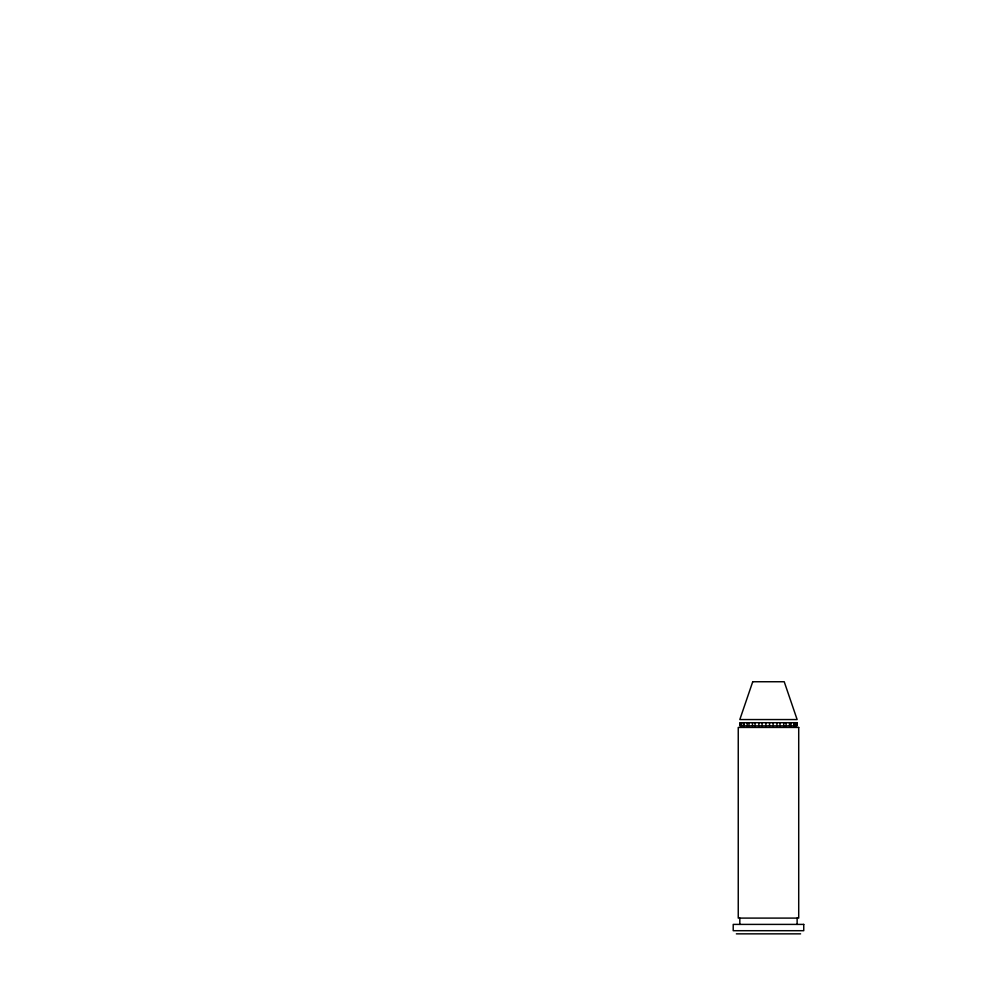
<?xml version="1.0" encoding="UTF-8"?>
<svg xmlns="http://www.w3.org/2000/svg" width="983" height="983" viewBox="0 0 983 983"><rect width="100%" height="100%" fill="white"/><g stroke="black" fill="none" stroke-linecap="round" stroke-linejoin="round"><path stroke-width="1.47" d="M736.353 933.85L800.592 933.85M797.127 918.097L797.127 924.401M796.427 722.714L796.427 725.859M795.997 722.714L795.997 725.859M794.387 722.714L794.387 725.859M793.834 722.714L793.834 725.859M791.02 722.714L791.02 725.859M789.496 722.714L789.496 725.859M786.105 722.714L786.105 725.859M783.734 722.714L783.734 725.859M779.998 722.714L779.998 725.859M776.926 722.714L776.926 725.859M773.105 722.714L773.105 725.859M769.542 722.714L769.542 725.859M765.892 722.714L765.892 725.859M762.095 722.714L762.095 725.859M758.864 722.714L758.864 725.859M755.079 722.714L755.079 725.859M752.474 722.714L752.474 725.859M748.972 722.714L748.972 725.859M747.191 722.714L747.191 725.859M744.192 722.714L744.192 725.859M743.345 722.714L743.345 725.859M741.071 722.714L741.219 725.859M740.518 722.714L740.518 725.859M739.818 918.097L739.818 924.401M752.732 681.747L739.818 719.556L797.127 719.556L784.225 681.747L752.732 681.747M797.127 722.714L739.818 722.714L739.818 725.859L797.127 725.859L797.127 722.714M798.712 727.445L738.245 727.445L738.245 918.097L798.712 918.097L798.712 727.445M803.75 924.401L733.207 924.401L733.207 930.704L803.75 930.704L803.75 924.401"/></g></svg>
